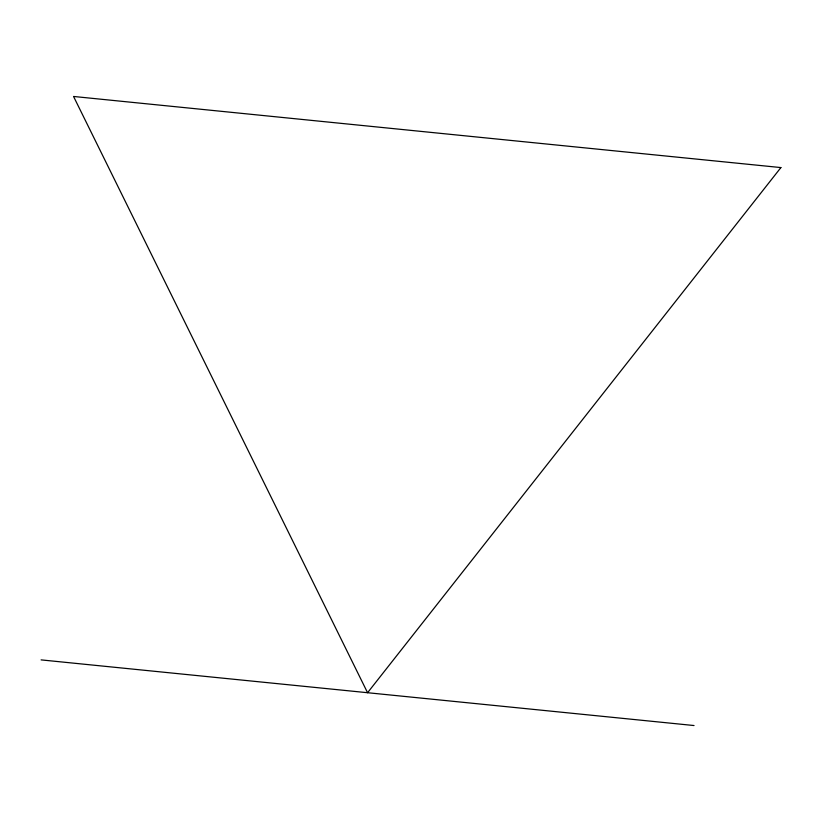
<?xml version="1.0" encoding="UTF-8"?>
<svg xmlns="http://www.w3.org/2000/svg" width="822" height="822" viewBox="0 0 822 822"><rect width="100%" height="100%" fill="white"/><g stroke="black" fill="none" stroke-linecap="round" stroke-linejoin="round"><path stroke-width="1.23" d="M41.1 659.891L694.035 725.538M780.9 167.575L367.568 692.72L73.548 96.462L780.9 167.575"/></g></svg>
